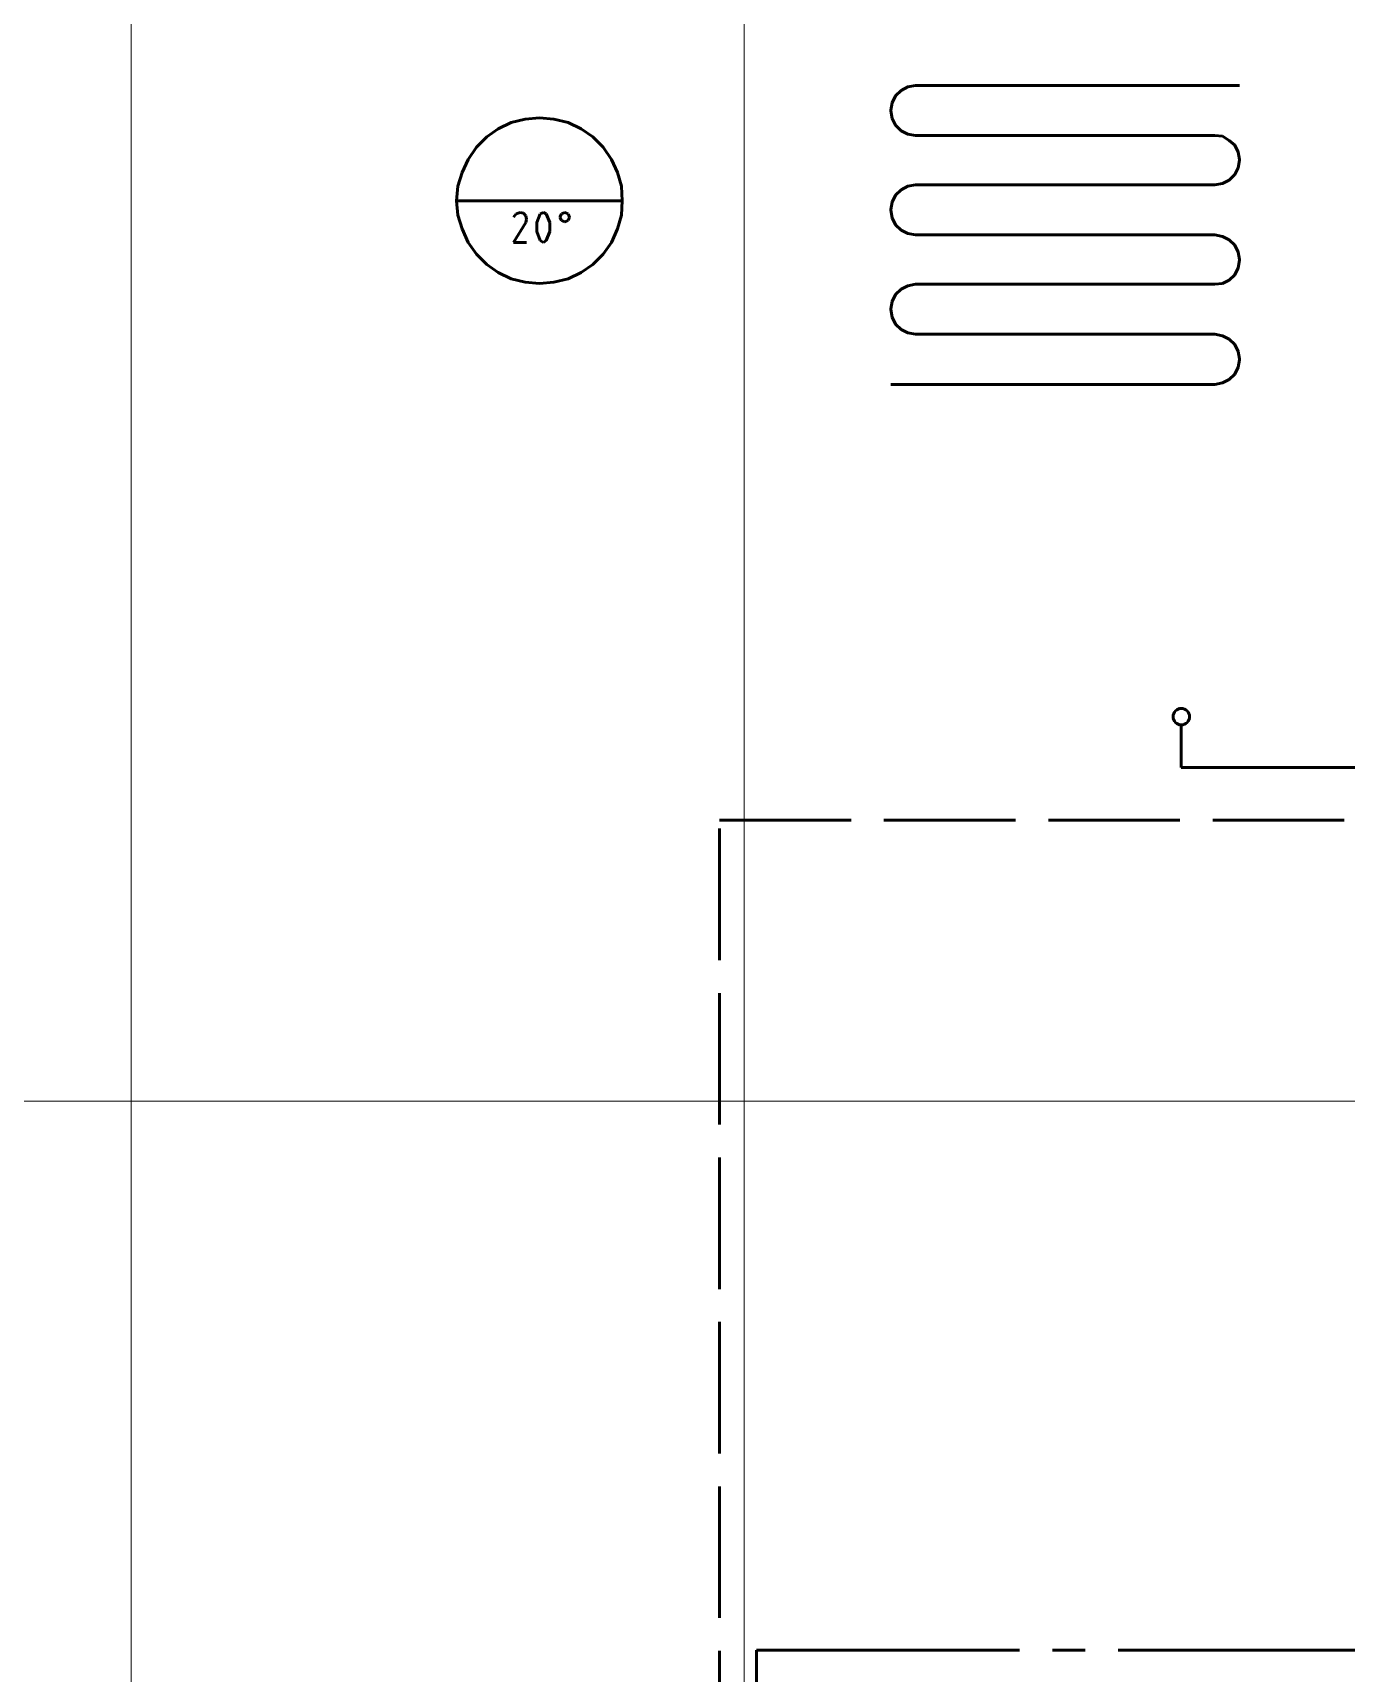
# Model space of a CAD drawing. Header units: metres. Extents: x -4.5 to 35.1, y -3.6 to 25.4.
# Drawn here: x 3.136 to 7.131, y 15.545 to 20.533 of the extents above; entities that cross this region are included whole.
import ezdxf

# ---------------------------------------------------------------- set-up
doc = ezdxf.new("R2010")
doc.units = ezdxf.units.M
doc.linetypes.add('STRICHLINIE2_S3', pattern=[0.5, 0.4, -0.1])
doc.linetypes.add('STRICHPUNKT2_S5', pattern=[1.1, 0.8, -0.1, 0.1, -0.1])
doc.layers.add('New_A Stramien', color=7, linetype='Continuous', lineweight=13)
doc.layers.add('Standard', color=7, linetype='Continuous', lineweight=25)

msp = doc.modelspace()

# ---------------------------------------------------------------- linework, layer by layer
at = {"layer": 'New_A Stramien', "color": 252, "linetype": 'Continuous', "lineweight": 13}
msp.add_line((5.3, -1.8), (5.3, 23.46), dxfattribs=at)
msp.add_line((5.3, -1.8), (5.3, 23.46), dxfattribs=at)
at = {"layer": 'Standard', "color": 252, "linetype": 'Continuous', "lineweight": 13}
for p, q in [((3.4354, -3.2638), (3.4354, 25.0491)), ((3.4354, -3.2638), (3.4354, 25.0491)), ((3.4354, -3.2638), (3.4354, 25.0491)), ((-4.1221, 17.284), (26.8317, 17.284)), ((-4.1221, 17.284), (26.8317, 17.284)), ((-4.1221, 17.284), (26.8317, 17.284))]:
    msp.add_line(p, q, dxfattribs=at)
at = {"layer": 'Standard', "color": 52, "linetype": 'Continuous', "lineweight": 50}
for p, q in [((5.7772, 20.3576), (5.7605, 20.3409)), ((5.7981, 20.368), (5.7772, 20.3576)), ((5.8209, 20.3722), (5.7981, 20.368)), ((6.8065, 20.3722), (5.8209, 20.3722)), ((5.7501, 20.3201), (5.7459, 20.2972)), ((5.7605, 20.3409), (5.7501, 20.3201)), ((4.5915, 20.2597), (4.552, 20.2409)), ((4.6333, 20.2701), (4.5915, 20.2597)), ((4.677, 20.2742), (4.6333, 20.2701)), ((4.7208, 20.2701), (4.677, 20.2742)), ((4.7645, 20.2597), (4.7208, 20.2701)), ((4.8043, 20.2409), (4.7645, 20.2597)), ((5.7459, 20.2972), (5.7459, 20.2951)), ((5.7459, 20.2951), (5.7501, 20.2722)), ((5.7501, 20.2722), (5.7605, 20.2513)), ((5.7605, 20.2513), (5.7772, 20.2347)), ((4.5168, 20.2159), (4.4855, 20.1846)), ((4.552, 20.2409), (4.5168, 20.2159)), ((4.8396, 20.2159), (4.8043, 20.2409)), ((4.8709, 20.1846), (4.8396, 20.2159)), ((5.7772, 20.2347), (5.7981, 20.2242)), ((5.7981, 20.2242), (5.8209, 20.2201)), ((5.8209, 20.2201), (6.7314, 20.2201)), ((6.7314, 20.2201), (6.7543, 20.218)), ((6.7543, 20.218), (6.7752, 20.2055)), ((6.7752, 20.2055), (6.7918, 20.1909)), ((4.4855, 20.1846), (4.4603, 20.1471)), ((4.896, 20.1471), (4.8709, 20.1846)), ((6.7918, 20.1909), (6.8022, 20.1701)), ((6.8022, 20.1701), (6.8065, 20.1471)), ((4.4417, 20.1076), (4.4293, 20.0659)), ((4.4603, 20.1471), (4.4417, 20.1076)), ((4.9146, 20.1076), (4.896, 20.1471)), ((4.927, 20.0659), (4.9146, 20.1076)), ((6.7918, 20.1013), (6.7752, 20.0846)), ((6.8022, 20.1221), (6.7918, 20.1013)), ((6.8065, 20.1451), (6.8022, 20.1221)), ((6.8065, 20.1471), (6.8065, 20.1451)), ((4.4293, 20.0659), (4.4251, 20.0221)), ((4.9293, 20.0221), (4.927, 20.0659)), ((5.7772, 20.0555), (5.7605, 20.0388)), ((5.7981, 20.0659), (5.7772, 20.0555)), ((5.8209, 20.0701), (5.7981, 20.0659)), ((6.7314, 20.0701), (5.8209, 20.0701)), ((6.7543, 20.0742), (6.7314, 20.0701)), ((6.7752, 20.0846), (6.7543, 20.0742)), ((4.4251, 20.0221), (4.9293, 20.0221)), ((4.4251, 20.0221), (4.4293, 19.9784)), ((4.927, 19.9784), (4.9293, 20.0221)), ((5.7501, 20.018), (5.7459, 19.9951)), ((5.7605, 20.0388), (5.7501, 20.018)), ((4.4293, 19.9784), (4.4417, 19.9367)), ((4.6062, 19.9826), (4.598, 19.9721)), ((4.6356, 19.9555), (4.598, 19.8951)), ((4.6186, 19.9867), (4.6062, 19.9826)), ((4.6291, 19.9846), (4.6186, 19.9867)), ((4.6356, 19.9763), (4.6291, 19.9846)), ((4.6375, 19.9659), (4.6356, 19.9763)), ((4.6356, 19.9555), (4.6375, 19.9659)), ((4.6793, 19.9826), (4.6689, 19.9555)), ((4.6689, 19.9555), (4.6689, 19.9284)), ((4.6897, 19.9867), (4.6793, 19.9826)), ((4.6979, 19.9826), (4.6897, 19.9867)), ((4.7084, 19.9555), (4.6979, 19.9826)), ((4.7084, 19.9284), (4.7084, 19.9555)), ((4.7439, 19.9826), (4.7397, 19.9721)), ((4.7397, 19.9721), (4.7439, 19.9617)), ((4.7541, 19.9867), (4.7439, 19.9826)), ((4.7439, 19.9617), (4.7541, 19.9576)), ((4.7645, 19.9826), (4.7541, 19.9867)), ((4.7541, 19.9576), (4.7645, 19.9617)), ((4.7687, 19.9721), (4.7645, 19.9826)), ((4.7645, 19.9617), (4.7687, 19.9721)), ((4.9146, 19.9367), (4.927, 19.9784)), ((5.7459, 19.9951), (5.7459, 19.993)), ((5.7459, 19.993), (5.7501, 19.9701)), ((5.7501, 19.9701), (5.7605, 19.9492)), ((5.7605, 19.9492), (5.7772, 19.9326)), ((4.4417, 19.9367), (4.4603, 19.8951)), ((4.6689, 19.9284), (4.6793, 19.9013)), ((4.6793, 19.9013), (4.6897, 19.8951)), ((4.6897, 19.8951), (4.6979, 19.9013)), ((4.6979, 19.9013), (4.7084, 19.9284)), ((4.896, 19.8951), (4.9146, 19.9367)), ((5.7772, 19.9326), (5.7981, 19.9221)), ((5.7981, 19.9221), (5.8209, 19.918)), ((5.8209, 19.918), (6.7314, 19.918)), ((6.7314, 19.918), (6.7543, 19.9138)), ((6.7543, 19.9138), (6.7752, 19.9034)), ((6.7752, 19.9034), (6.7918, 19.8867)), ((4.4603, 19.8951), (4.4855, 19.8596)), ((4.4855, 19.8596), (4.5168, 19.8284)), ((4.598, 19.8951), (4.6375, 19.8951)), ((4.8396, 19.8284), (4.8709, 19.8596)), ((4.8709, 19.8596), (4.896, 19.8951)), ((6.7918, 19.8867), (6.8022, 19.8659)), ((6.8022, 19.8659), (6.8065, 19.843)), ((4.5168, 19.8284), (4.552, 19.8034)), ((4.552, 19.8034), (4.5915, 19.7846)), ((4.7645, 19.7846), (4.8043, 19.8034)), ((4.8043, 19.8034), (4.8396, 19.8284)), ((6.8022, 19.8179), (6.7918, 19.7971)), ((6.8065, 19.8409), (6.8022, 19.8179)), ((6.8065, 19.843), (6.8065, 19.8409)), ((4.5915, 19.7846), (4.6333, 19.7742)), ((4.6333, 19.7742), (4.677, 19.77)), ((4.677, 19.77), (4.7208, 19.7742)), ((4.7208, 19.7742), (4.7645, 19.7846)), ((5.7772, 19.7534), (5.7605, 19.7367)), ((5.7981, 19.7638), (5.7772, 19.7534)), ((5.8209, 19.7679), (5.7981, 19.7638)), ((6.7314, 19.7679), (5.8209, 19.7679)), ((6.7543, 19.77), (6.7314, 19.7679)), ((6.7752, 19.7804), (6.7543, 19.77)), ((6.7918, 19.7971), (6.7752, 19.7804)), ((5.7501, 19.7159), (5.7459, 19.6929)), ((5.7605, 19.7367), (5.7501, 19.7159)), ((5.7459, 19.6929), (5.7459, 19.6909)), ((5.7459, 19.6909), (5.7501, 19.6679)), ((5.7501, 19.6679), (5.7605, 19.6471)), ((5.7605, 19.6471), (5.7772, 19.6305)), ((5.7772, 19.6305), (5.7981, 19.62)), ((5.7981, 19.62), (5.8209, 19.6159)), ((5.8209, 19.6159), (6.7314, 19.6159)), ((6.7314, 19.6159), (6.7543, 19.6117)), ((6.7543, 19.6117), (6.7752, 19.6013)), ((6.7752, 19.6013), (6.7918, 19.5846)), ((6.7918, 19.5846), (6.8022, 19.5638)), ((6.8022, 19.5638), (6.8065, 19.5409)), ((6.8022, 19.5159), (6.7918, 19.495)), ((6.8065, 19.5388), (6.8022, 19.5159)), ((6.8065, 19.5409), (6.8065, 19.5388)), ((6.7314, 19.4638), (5.7459, 19.4638)), ((6.7543, 19.4679), (6.7314, 19.4638)), ((6.7752, 19.4783), (6.7543, 19.4679)), ((6.7918, 19.495), (6.7752, 19.4783))]:
    msp.add_line(p, q, dxfattribs=at)
at = {"layer": 'Standard', "color": 5, "linetype": 'STRICHPUNKT2_S5', "lineweight": 50}
for p, q in [((6.6293, 18.4283), (6.6293, 18.2991)), ((6.6293, 18.2991), (8.5419, 18.2991)), ((5.3373, 14.2132), (5.3373, 15.6156)), ((5.3373, 15.6156), (7.4461, 15.6156))]:
    msp.add_line(p, q, dxfattribs=at)
at = {"layer": 'Standard', "color": 30, "linetype": 'STRICHLINIE2_S3', "lineweight": 50}
for p, q in [((5.225, 14.2132), (5.225, 18.1387)), ((5.225, 18.1387), (8.692, 18.1387))]:
    msp.add_line(p, q, dxfattribs=at)
at = {"layer": 'Standard', "color": 5, "linetype": 'Continuous', "lineweight": 50}
msp.add_circle((6.6293, 18.4533), 0.025, dxfattribs=at)

doc.saveas('drawing.dxf')
